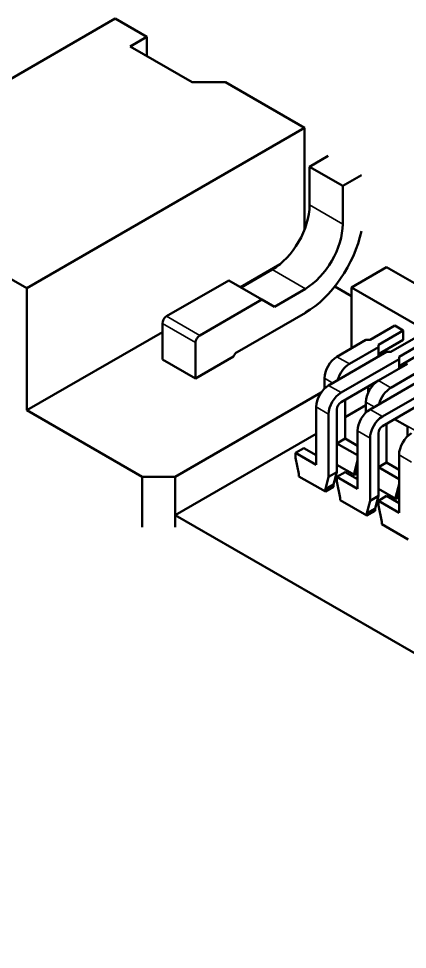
# Model space of a CAD drawing. Header units: millimetres. Extents: x 3100 to 5091, y 868 to 1900.
# Drawn here: x 3950.9 to 3957.54, y 1577.65 to 1593.53 of the extents above; entities that cross this region are included whole.
import ezdxf

# ---------------------------------------------------------------- set-up
doc = ezdxf.new("R2010")
doc.units = ezdxf.units.MM
doc.header["$LTSCALE"] = 1.8
doc.layers.add('외형선(ISO)', color=7, linetype='Continuous', lineweight=50)
doc.layers.add('좁은 외형선(ISO)', color=7, linetype='Continuous', lineweight=35)

msp = doc.modelspace()

# ---------------------------------------------------------------- linework, layer by layer
at = {"layer": '외형선(ISO)'}
for p, q in [((3952.552, 1593.528), (3947.814, 1590.793)), ((3953.089, 1593.218), (3952.552, 1593.528)), ((3952.806, 1593.054), (3953.089, 1593.218)), ((3953.089, 1593.218), (3953.089, 1592.891)), ((3952.806, 1593.054), (3953.867, 1592.442)), ((3954.432, 1592.442), (3953.867, 1592.442)), ((3955.783, 1591.662), (3954.432, 1592.442)), ((3951.045, 1588.927), (3955.783, 1591.662)), ((3955.783, 1589.932), (3955.783, 1591.662)), ((3955.868, 1591.001), (3956.186, 1591.184)), ((3955.868, 1590.348), (3955.868, 1591.001)), ((3955.868, 1591.001), (3956.434, 1590.674)), ((3951.045, 1588.927), (3947.814, 1590.793)), ((3956.752, 1590.858), (3956.434, 1590.674)), ((3956.434, 1590.021), (3956.434, 1590.674)), ((3954.687, 1588.947), (3955.365, 1589.339)), ((3954.701, 1588.939), (3955.231, 1589.245)), ((3957.183, 1589.286), (3956.582, 1588.939)), ((3986.74, 1572.221), (3957.183, 1589.286)), ((3954.489, 1589.062), (3953.428, 1588.449)), ((3954.489, 1589.062), (3955.055, 1588.735)), ((3951.045, 1586.845), (3951.045, 1588.927)), ((3955.267, 1588.613), (3955.797, 1588.919)), ((3956.298, 1588.956), (3956.582, 1588.792)), ((3956.582, 1588.939), (3956.582, 1587.902)), ((3956.582, 1588.939), (3986.139, 1571.874)), ((3953.994, 1588.123), (3955.055, 1588.735)), ((3955.055, 1588.735), (3955.267, 1588.613)), ((3954.63, 1587.837), (3955.797, 1588.51)), ((3953.358, 1588.327), (3953.358, 1587.714)), ((3957.325, 1588.29), (3956.9, 1588.045)), ((3957.466, 1588.209), (3957.042, 1587.964)), ((3957.466, 1588.209), (3957.325, 1588.29)), ((3957.466, 1588.209), (3957.466, 1588.045)), ((3951.045, 1586.845), (3953.358, 1588.18)), ((3956.83, 1588.045), (3956.335, 1587.759)), ((3956.83, 1588.045), (3956.9, 1588.045)), ((3957.466, 1588.045), (3957.044, 1587.802)), ((3957.254, 1587.841), (3957.678, 1588.086)), ((3953.923, 1587.388), (3953.923, 1588)), ((3956.547, 1587.637), (3957.044, 1587.924)), ((3957.042, 1587.964), (3957.044, 1587.924)), ((3957.044, 1587.761), (3957.044, 1587.924)), ((3957.819, 1588.004), (3957.395, 1587.759)), ((3953.923, 1587.388), (3953.358, 1587.714)), ((3954.569, 1587.761), (3953.923, 1587.388)), ((3957.183, 1587.841), (3956.193, 1587.27)), ((3956.405, 1587.147), (3957.395, 1587.719)), ((3957.254, 1587.841), (3957.183, 1587.841)), ((3957.395, 1587.596), (3957.819, 1587.841)), ((3957.395, 1587.719), (3957.395, 1587.759)), ((3957.395, 1587.555), (3957.395, 1587.719)), ((3957.537, 1587.637), (3957.042, 1587.351)), ((3956.122, 1587.392), (3956.122, 1587.215)), ((3957.89, 1587.433), (3956.9, 1586.861)), ((3957.254, 1587.229), (3957.751, 1587.516)), ((3957.042, 1587.351), (3956.405, 1586.984)), ((3956.865, 1587.14), (3956.865, 1587.249)), ((3957.112, 1586.739), (3958.102, 1587.31)), ((3953.577, 1585.71), (3956.066, 1587.147)), ((3956.476, 1586.363), (3956.476, 1587.025)), ((3956.476, 1586.73), (3956.83, 1586.935)), ((3956.83, 1586.984), (3956.83, 1586.806)), ((3957.749, 1586.943), (3957.112, 1586.576)), ((3951.045, 1586.845), (3953.011, 1585.71)), ((3955.981, 1586.902), (3955.981, 1585.914)), ((3956.193, 1586.78), (3956.193, 1585.71)), ((3956.335, 1586.861), (3956.335, 1585.792)), ((3957.183, 1585.955), (3957.183, 1586.616)), ((3957.537, 1586.567), (3957.317, 1586.694)), ((3953.577, 1585.057), (3955.981, 1586.445)), ((3956.688, 1586.494), (3956.688, 1585.506)), ((3957.042, 1586.453), (3957.042, 1585.383)), ((3957.537, 1586.576), (3957.537, 1586.398)), ((3956.335, 1586.281), (3956.476, 1586.363)), ((3956.688, 1586.077), (3956.335, 1586.281)), ((3956.688, 1586.241), (3956.476, 1586.363)), ((3956.9, 1586.371), (3956.9, 1585.302)), ((3955.627, 1586.118), (3955.769, 1586.2)), ((3955.981, 1585.914), (3955.627, 1586.118)), ((3955.627, 1586.036), (3955.627, 1586.118)), ((3955.981, 1586.077), (3955.769, 1586.2)), ((3955.627, 1586.036), (3955.684, 1585.759)), ((3956.632, 1585.783), (3956.688, 1585.996)), ((3957.395, 1586.086), (3957.395, 1585.097)), ((3956.632, 1585.743), (3956.335, 1585.914)), ((3956.632, 1585.783), (3956.688, 1585.816)), ((3957.042, 1585.873), (3957.183, 1585.955)), ((3957.395, 1585.669), (3957.042, 1585.873)), ((3957.395, 1585.832), (3957.183, 1585.955)), ((3953.011, 1585.71), (3953.577, 1585.71)), ((3953.011, 1585.71), (3953.011, 1584.853)), ((3953.577, 1585.71), (3953.577, 1585.057)), ((3955.684, 1585.718), (3955.684, 1585.759)), ((3956.137, 1585.457), (3955.684, 1585.718)), ((3956.137, 1585.498), (3956.193, 1585.71)), ((3956.335, 1585.792), (3956.193, 1585.71)), ((3956.278, 1585.579), (3956.335, 1585.792)), ((3956.335, 1585.71), (3956.476, 1585.792)), ((3956.688, 1585.506), (3956.335, 1585.71)), ((3956.335, 1585.628), (3956.335, 1585.71)), ((3956.688, 1585.669), (3956.476, 1585.792)), ((3956.632, 1585.783), (3956.632, 1585.743)), ((3956.688, 1585.775), (3956.632, 1585.743)), ((3956.137, 1585.498), (3956.278, 1585.579)), ((3956.278, 1585.538), (3956.137, 1585.457)), ((3956.137, 1585.457), (3956.137, 1585.498)), ((3956.278, 1585.579), (3956.278, 1585.538)), ((3956.335, 1585.628), (3956.391, 1585.351)), ((3957.339, 1585.334), (3957.042, 1585.506)), ((3957.339, 1585.375), (3957.395, 1585.587)), ((3956.391, 1585.31), (3956.391, 1585.351)), ((3957.042, 1585.383), (3956.9, 1585.302)), ((3956.985, 1585.171), (3957.042, 1585.383)), ((3957.042, 1585.302), (3957.183, 1585.383)), ((3957.395, 1585.261), (3957.183, 1585.383)), ((3957.339, 1585.375), (3957.395, 1585.408)), ((3957.339, 1585.375), (3957.339, 1585.334)), ((3957.395, 1585.367), (3957.339, 1585.334)), ((3956.844, 1585.048), (3956.391, 1585.31)), ((3956.844, 1585.089), (3956.9, 1585.302)), ((3956.844, 1585.089), (3956.985, 1585.171)), ((3956.985, 1585.171), (3956.985, 1585.13)), ((3957.395, 1585.097), (3957.042, 1585.302)), ((3957.042, 1585.22), (3957.042, 1585.302)), ((3957.042, 1585.22), (3957.098, 1584.942)), ((3953.577, 1584.853), (3953.577, 1585.057)), ((3953.577, 1585.057), (3982.568, 1568.318)), ((3956.985, 1585.13), (3956.844, 1585.048)), ((3956.844, 1585.048), (3956.844, 1585.089)), ((3957.098, 1584.902), (3957.098, 1584.942)), ((3957.551, 1584.64), (3957.098, 1584.902))]:
    msp.add_line(p, q, dxfattribs=at)
for centre, major_axis, start_param, end_param in [((3955.231, 1589.98), (-0.45, -0.779), 0.785398, 2.356194), ((3955.797, 1589.654), (-0.45, -0.779), 0.785398, 2.356194), ((3955.797, 1589.654), (-0.7, -1.212), 0.785398, 2.088131), ((3953.428, 1588.368), (-0.05, -0.0866), 3.926991, 5.497787), ((3953.994, 1588.041), (-0.05, -0.0866), 3.926991, 5.497787), ((3954.63, 1587.755), (-0.05, -0.0866), 3.926991, 4.974188), ((3956.335, 1587.514), (0.15, 0.26), 0.785398, 2.356194), ((3956.547, 1587.392), (0.15, 0.26), 0.785398, 2.016358), ((3956.193, 1587.025), (0.15, 0.26), 0.785398, 2.356194), ((3957.042, 1587.106), (0.15, 0.26), 0.785398, 2.356194), ((3957.254, 1586.984), (0.15, 0.26), 0.785398, 2.016358), ((3956.405, 1586.902), (0.15, 0.26), 0.785398, 2.356194), ((3956.405, 1586.902), (0.05, 0.0866), 0.785398, 2.356194), ((3956.9, 1586.616), (0.15, 0.26), 0.785398, 2.356194), ((3957.112, 1586.494), (0.15, 0.26), 0.785398, 2.356194), ((3957.112, 1586.494), (0.05, 0.0866), 0.785398, 2.356194), ((3957.607, 1586.208), (0.15, 0.26), 0.785398, 2.356194)]:
    msp.add_ellipse(centre, major_axis=major_axis, ratio=0.57735, start_param=start_param, end_param=end_param, dxfattribs=at)
at = {"layer": '좁은 외형선(ISO)'}
for p, q in [((3956.434, 1590.021), (3955.868, 1590.348)), ((3955.797, 1588.919), (3955.231, 1589.245)), ((3953.428, 1588.449), (3953.994, 1588.123)), ((3953.358, 1588.327), (3953.923, 1588)), ((3956.335, 1587.759), (3956.547, 1587.637)), ((3956.264, 1587.31), (3956.122, 1587.392)), ((3956.405, 1587.147), (3956.193, 1587.27)), ((3957.042, 1587.351), (3957.254, 1587.229)), ((3956.971, 1586.902), (3956.83, 1586.984)), ((3956.193, 1586.78), (3955.981, 1586.902)), ((3957.112, 1586.739), (3956.9, 1586.861)), ((3956.9, 1586.371), (3956.688, 1586.494)), ((3957.678, 1586.494), (3957.537, 1586.576)), ((3957.607, 1585.963), (3957.395, 1586.086))]:
    msp.add_line(p, q, dxfattribs=at)

doc.saveas('drawing.dxf')
